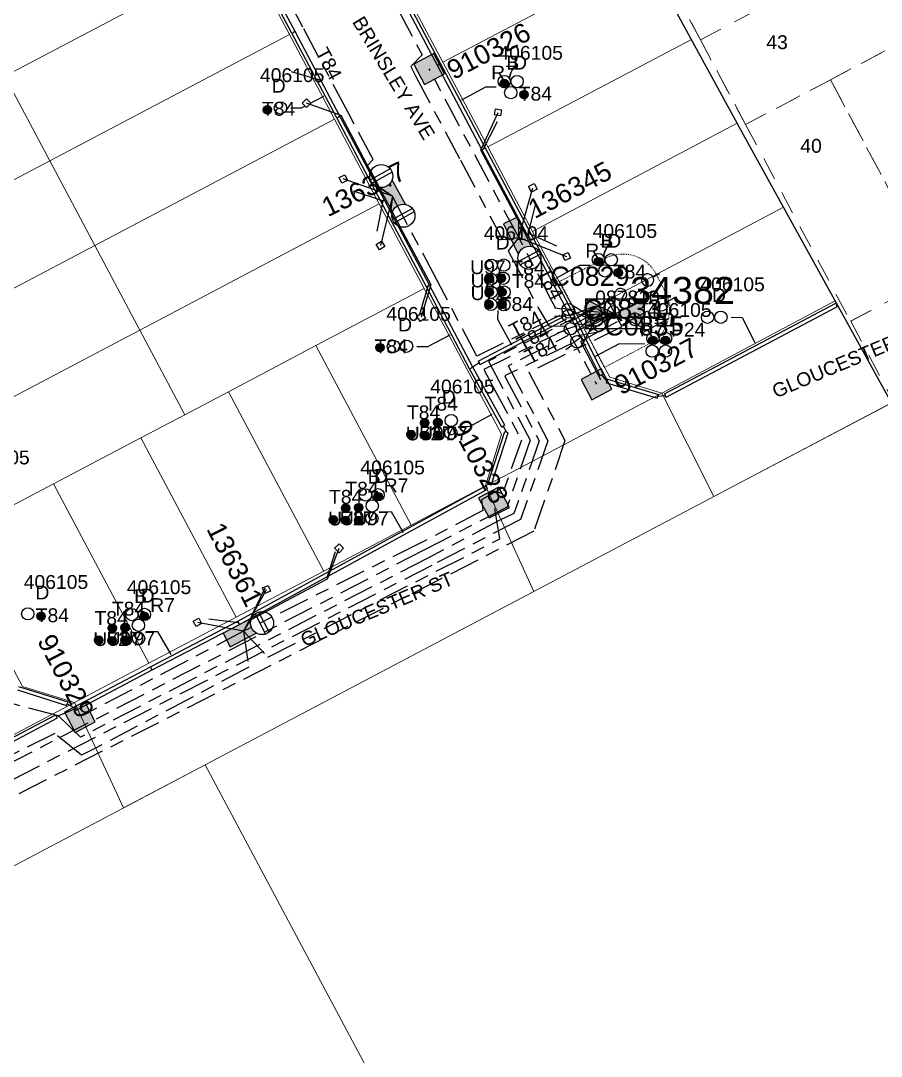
# Model space of a CAD drawing. Header units: metres. Extents: x 303173 to 305738, y 6269065 to 6269981.
# Drawn here: x 303459 to 303571.1, y 6269384 to 6269518.7 of the extents above; entities that cross this region are included whole.
import ezdxf
from ezdxf.enums import TextEntityAlignment as Align

# ---------------------------------------------------------------- set-up
doc = ezdxf.new("R2010")
doc.units = ezdxf.units.M
for name, pattern in [('Cable Exist UG', [8.2, 4, -1.2, 1.8, -1.2]), ('Dash', [5, 3, -2]), ('HIDDEN', [0.375, 0.25, -0.125]), ('HIDDEN2', [0.1875, 0.125, -0.0625])]:
    doc.linetypes.add(name, pattern=pattern)
for name, color, linetype, lineweight, transparency in [('Cadastre Developer_SP_EXT', 7, 'Continuous', 5, 0.7), ('Cadastre Land Parcels_SP_EXT', 7, 'Continuous', 5, 0.7), ('Cadastre Other Property_SP_EXT', 7, 'HIDDEN', 5, 0.7), ('Cadastre Roads_SP_EXT', 7, 'Continuous', 5, 0.7)]:
    doc.layers.add(name, color=color, linetype=linetype, lineweight=lineweight, transparency=transparency)
for name, color, linetype in [('Duct_SP_EXT', 7, 'Continuous'), ('Equip_HV_EXT', 7, 'Continuous'), ('Equip_LV_EXT', 7, 'Continuous'), ('Mains_HV_EXT', 7, 'Continuous'), ('Mains_LV_EXT', 7, 'Continuous'), ('Mains_LV_SL_EXT', 7, 'Continuous'), ('Services_SP_EXT', 7, 'Continuous'), ('Sub_SP_EXT', 7, 'Continuous'), ('SupportsUG_SP_LV_EXT', 7, 'Continuous'), ('SupportsUG_SP_LV_SL_EXT', 7, 'Continuous'), ('Trench_SP_EXT', 7, 'Continuous')]:
    doc.layers.add(name, color=color, linetype=linetype)
doc.layers.add('Features_HIDE', color=7, linetype='Continuous', plot=False)
doc.styles.add('COLUMN_LABEL', font='arial.ttf')
doc.styles.add('iecARIAL', font='arial.ttf', dxfattribs={"height": 2})
doc.styles.add('POLE_LABEL', font='arial.ttf')
doc.styles.get("Standard").update_dxf_attribs({"font": 'arial.ttf'})
doc.styles.add('SWITCH_LABEL', font='arial.ttf', dxfattribs={"height": 2.5})
doc.linetypes.add('Cable E UG', pattern='A,6,-0.5,["E",Standard,S=1.7,R=0,X=0.5,Y=-1],-2.9', length=9.4)

# ---------------------------------------------------------------- blocks, each defined once
blk = doc.blocks.new('SUB_PADMOUNT_EXT')
for points in [[(0, 0), (-3.84, 1.92), (-3.84, -1.92)], [(0, 0), (3.84, 1.92), (3.84, -1.92)]]:
    blk.add_hatch(color=256).paths.add_polyline_path(points)
for p, q in [((3.84, 1.92), (-3.84, -1.92)), ((-3.84, 1.92), (3.84, -1.92))]:
    blk.add_line(p, q)
blk.add_lwpolyline([(-3.84, -1.92), (3.84, -1.92), (3.84, 1.92), (-3.84, 1.92)], close=True)
for tag, height, flags, p in [('ASSET_NUM', 3.5, 8, (2, 2)), ('STREET_CODE', 0.2, 9, (1.5, 0)), ('CONSTRUCTED_VOLTAGE', 0.2, 9, (1.5, -0.2)), ('OPERATING_VOLTAGE', 0.2, 9, (1.5, -0.6)), ('ORIENTATION', 0.2, 9, (1.5, -0.8)), ('OWNED_BY', 0.2, 9, (1.5, -1)), ('OPERATED_BY', 0.2, 9, (1.5, -1.2)), ('NO_PHASES', 0.2, 9, (1.5, -0.4)), ('MAINTAINED_BY', 0.2, 9, (1.5, -1.4)), ('SECONDARY_VOLTAGE', 0.2, 9, (1.5, -1.6)), ('STATE', 0.2, 9, (1.5, -1.8)), ('SUBSTATION_TYPE', 0.2, 9, (1.5, -2.2)), ('PARENT', 0.2, 9, (1.5, -2)), ('USAGE', 0.2, 9, (1.5, -2.4)), ('LEGEND', 0.2, 9, (1.5, -2.6)), ('STREETNAME', 0.2, 9, (1.5, -3)), ('SUBURB', 0.2, 9, (1.5, -3.2)), ('Z', 0.2, 1, (1.5, -3.6)), ('LOCATION', 0.2, 9, (1.5, -2.8)), ('NOTES', 0.2, 9, (1.5, -3.4))]:
    blk.add_attdef(tag, text='', height=height, dxfattribs=dict(flags=flags)).set_placement(p, align=Align.MIDDLE_LEFT)
blk = doc.blocks.new('COLUMN_EXT')
blk.add_hatch(color=256).paths.add_polyline_path([(-1.49, 1.48), (-1.49, -1.49), (1.48, -1.49), (1.48, 1.48)])
blk.add_lwpolyline([(-1.49, -1.49), (1.48, -1.49), (1.48, 1.48), (-1.49, 1.48)], close=True)
for tag, height, style, flags, p in [('ASSET_NUM', 2.5, 'COLUMN_LABEL', 8, (2, 2)), ('STRUCTURE_PLANT_NUMBER', 0.2, 'POLE_LABEL', 9, (1.81, 0.03)), ('STREET_CODE', 0.2, 'COLUMN_LABEL', 9, (1.81, -0.2))]:
    blk.add_attdef(tag, text='', height=height, dxfattribs=dict(style=style, flags=flags)).set_placement(p, align=Align.MIDDLE_LEFT)
at = {"flags": 9}
for tag, p in [('COLUMN_TYPE', (1.81, -0.4)), ('OWNED_BY', (1.81, -0.6)), ('STATE', (1.81, -0.8)), ('USAGE', (1.81, -1)), ('LEGEND', (1.81, -1.2)), ('LOCATION', (1.81, -1.4)), ('STREETNAME', (1.81, -1.6)), ('SUBURB', (1.81, -1.8)), ('NOTES', (1.81, -2))]:
    blk.add_attdef(tag, text='', height=0.2, dxfattribs=at).set_placement(p, align=Align.MIDDLE_LEFT)
at = {"flags": 1}
blk.add_attdef('Z', (1.81, -2.35), '', height=0.2, dxfattribs=at)
blk = doc.blocks.new('PILLAR_EXT')
blk.add_hatch(color=256).paths.add_polyline_path([(-2.475, 0.99), (-2.475, -0.99), (2.475, -0.99), (2.475, 0.99)])
blk.add_lwpolyline([(-2.475, -0.99), (2.475, -0.99), (2.475, 0.99), (-2.475, 0.99)], close=True)
at = {"style": 'iecARIAL', "flags": 8}
blk.add_attdef('ASSET_NUM', (1.5, 3.5), '', height=2.5, dxfattribs=at)
for tag, p, flags in [('OWNED_BY', (0, -0.2), 9), ('STATE', (0, -0.4), 9), ('SUPPORT_TYPE', (0, -0.6), 9), ('USAGE', (0, -0.8), 9), ('LEGEND', (0, -1), 9), ('LOCATION', (0, -1.2), 9), ('NOTES', (0, -1.4), 9), ('STREETNAME', (0, -1.8), 9), ('SUBURB', (0, -2), 1), ('PARENT', (0, -1.6), 9)]:
    blk.add_attdef(tag, p, '', height=0.2, dxfattribs=dict(flags=flags))
blk = doc.blocks.new('DUCT_EXT')
blk.add_circle((0, 0.8), 0.8)
at = {"flags": 1}
blk.add_attdef('Z', (0, 0), '', height=0.2, dxfattribs=at)
at = {"flags": 9}
for tag, p in [('DUCT_CODE', (0, 0)), ('XSECT_TYPE', (0, -0.2)), ('STATE', (0, -0.6)), ('FB_REFERENCE', (0, -0.4)), ('NOTES', (0, -0.8))]:
    blk.add_attdef(tag, text='', height=0.2, dxfattribs=at).set_placement(p, align=Align.MIDDLE_LEFT)
blk = doc.blocks.new('CCP_EXT')
at = {"flags": 9}
for tag, p in [('LEGEND', (0, -1.4)), ('STATE', (0, -1.8)), ('LIFE_SUPPORT', (0, -1.6)), ('NOTES', (0, -2))]:
    blk.add_attdef(tag, text='', height=0.2, dxfattribs=at).set_placement(p, align=Align.MIDDLE_LEFT)
blk.add_wipeout([(0, 0.57), (0.57, 0), (0, -0.57), (-0.57, 0)])
blk.add_lwpolyline([(-0.57, 0), (0, 0.57), (0.57, 0), (0, -0.57), (-0.57, 0)])
at = {"flags": 1}
blk.add_attdef('Z', (0, 0), '', height=0.2, dxfattribs=at)
at = {"flags": 9}
for tag, p in [('CCP_TYPE', (0, 0)), ('CONSTRUCTED_VOLTAGE', (0, -0.2)), ('OPERATING_VOLTAGE', (0, -0.6)), ('ORIENTATION', (0, -0.8)), ('OWNED_BY', (0, -1)), ('NO_PHASES', (0, -0.4)), ('USAGE', (0, -1.2))]:
    blk.add_attdef(tag, text='', height=0.2, dxfattribs=at).set_placement(p, align=Align.MIDDLE_LEFT)
blk = doc.blocks.new('LV_UG_DFUSE_CLOSED_EXT')
for points in [[(1, 0), (0, 0)], [(5.04, 0.73), (2.16, -0.72)], [(5.05, -0.71), (2.16, 0.72)], [(6.2, 0.01), (7.2, 0.01)]]:
    blk.add_lwpolyline(points)
for centre in [(1.8, 0), (5.4, 0.01)]:
    blk.add_circle(centre, 0.8)
at = {"flags": 9}
for tag, p in [('ACTUAL_STATUS', (0, 0)), ('CONSTRUCTED_VOLTAGE', (0, -0.2)), ('OPERATING_VOLTAGE', (0, -0.6)), ('ORIENTATION', (0, -0.8)), ('STATE', (0, -1)), ('SWITCH_TYPE', (0, -1.2)), ('NO_PHASES', (0, -0.4)), ('USAGE', (0, -1.4)), ('NOTES', (0, -1.6))]:
    blk.add_attdef(tag, text='', height=0.2, dxfattribs=at).set_placement(p, align=Align.MIDDLE_LEFT)
at = {"flags": 1}
blk.add_attdef('Z', (0, 0), '', height=0.2, dxfattribs=at)
blk = doc.blocks.new('LV_UG_LINKS_CLOSED_EXT')
blk.add_wipeout([(-1.06, 1.06), (-1.18, 0.92), (-1.29, 0.76), (-1.37, 0.59), (-1.43, 0.42), (-1.48, 0.23), (-1.49, 0.05), (-1.49, -0.14), (-1.46, -0.33), (-1.41, -0.51), (-1.33, -0.68), (-1.24, -0.84), (-1.12, -0.99), (-0.99, -1.12), (-0.84, -1.24), (-0.68, -1.33), (-0.51, -1.41), (-0.33, -1.46), (-0.14, -1.49), (0.05, -1.49), (0.23, -1.48), (0.42, -1.43), (0.59, -1.37), (0.76, -1.29), (0.92, -1.18), (1.06, -1.06), (1.18, -0.92), (1.29, -0.76), (1.37, -0.59), (1.43, -0.42), (1.48, -0.23), (1.49, -0.05), (1.49, 0.14), (1.46, 0.33), (1.41, 0.51), (1.33, 0.68), (1.24, 0.84), (1.12, 0.99), (0.99, 1.12), (0.84, 1.24), (0.68, 1.33), (0.51, 1.41), (0.33, 1.46), (0.14, 1.49), (-0.05, 1.49), (-0.23, 1.48), (-0.42, 1.43), (-0.59, 1.37), (-0.76, 1.29), (-0.92, 1.18)])
for p, q in [((-0.25, -1.48), (-0.25, 1.48)), ((0.25, -1.48), (0.25, 1.48))]:
    blk.add_line(p, q)
blk.add_circle((0, 0), 1.5)
at = {"flags": 9}
for tag, p in [('ACTUAL_STATUS', (0, 0)), ('CONSTRUCTED_VOLTAGE', (0, -0.2)), ('OPERATING_VOLTAGE', (0, -0.6)), ('ORIENTATION', (0, -0.8)), ('STATE', (0, -1)), ('SWITCH_TYPE', (0, -1.2)), ('NO_PHASES', (0, -0.4)), ('USAGE', (0, -1.4)), ('NOTES', (0, -1.6))]:
    blk.add_attdef(tag, text='', height=0.2, dxfattribs=at).set_placement(p, align=Align.MIDDLE_LEFT)
at = {"flags": 1}
blk.add_attdef('Z', (0, 0), '', height=0.2, dxfattribs=at)
blk = doc.blocks.new('SWG_HOLEC_SU_EXT')
blk.add_line((1.8, -2), (5.8, -2))
for points in [[(1, 0), (0, 0)], [(6.6, 0), (7.6, 0)]]:
    blk.add_lwpolyline(points)
for points in [[(1.8, -0.8, 1), (1.8, 0.8, 1)], [(5.8, -0.8, 1), (5.8, 0.8, 1)]]:
    blk.add_lwpolyline(points, format="xyb", close=True)
at = {"style": 'SWITCH_LABEL', "flags": 8}
blk.add_attdef('ASSET_NUM', text='', height=2.5, rotation=179.9544, dxfattribs=at).set_placement((-2.4, 0), align=Align.MIDDLE_LEFT)
at = {"flags": 1}
blk.add_attdef('Z', (0, 0), '', height=0.2, dxfattribs=at)
at = {"flags": 9}
for tag, p in [('ACTUAL_STATUS', (0, -0.4)), ('CONSTRUCTED_VOLTAGE', (0, -0.6)), ('OPERATING_VOLTAGE', (0, -1)), ('ORIENTATION', (0, -1.2)), ('OWNED_BY', (0, -1.4)), ('NO_PHASES', (0, -0.8)), ('STATE', (0, -1.8)), ('SWITCH_TYPE', (0, -2)), ('STREETNAME', (0, -2.6)), ('PARENT', (0, -1.6)), ('USAGE', (0, -2.2)), ('LOCATION', (0, -2.4)), ('SUBURB', (0, -2.8)), ('NOTES', (0, -3))]:
    blk.add_attdef(tag, text='', height=0.2, dxfattribs=at).set_placement(p, align=Align.MIDDLE_LEFT)
at = {"style": 'SWITCH_LABEL', "flags": 9}
blk.add_attdef('STREET_CODE', text='', height=0.2, dxfattribs=at).set_placement((0, -0.2), align=Align.MIDDLE_LEFT)
blk = doc.blocks.new('CABLE_LARGE_EXT')
h = blk.add_hatch(color=256)
edge = h.paths.add_edge_path()
edge.add_arc((0, 0.55), 0.55, 0, 360)
blk.add_circle((0, 0.55), 0.55)
at = {"flags": 1}
blk.add_attdef('Z', (0, 0), '', height=0.2, dxfattribs=at)
at = {"flags": 9}
for tag, p in [('COND_CODE', (0, 0)), ('STATE', (0, -0.4)), ('XSECT_SIZE', (0, -0.6)), ('FB_REFERENCE', (0, -0.2)), ('NOTES', (0, -0.8))]:
    blk.add_attdef(tag, text='', height=0.2, dxfattribs=at).set_placement(p, align=Align.MIDDLE_LEFT)

msp = doc.modelspace()

# ---------------------------------------------------------------- linework, layer by layer
at = {"layer": 'Cadastre Developer_SP_EXT', "linetype": 'Dash'}
for points in [[(303575.24, 6269545.03), (303541.63, 6269527.25), (303547.52, 6269516.22), (303581.12, 6269534), (303575.24, 6269545.03)], [(303587, 6269522.97), (303581.12, 6269534), (303547.52, 6269516.22), (303553.4, 6269505.2), (303547.52, 6269516.22), (303541.63, 6269527.25), (303547.52, 6269516.22), (303553.4, 6269505.2), (303564.45, 6269511.04), (303575.5, 6269516.89), (303587, 6269522.97)], [(303575.5, 6269516.89), (303564.45, 6269511.04), (303578.1, 6269485.46), (303589.15, 6269491.3), (303575.5, 6269516.89)], [(303564.45, 6269511.04), (303553.4, 6269505.2), (303567.05, 6269479.61), (303578.1, 6269485.46), (303564.45, 6269511.04)], [(303574.58, 6269465.49), (303603.77, 6269480.93), (303610.54, 6269478.86), (303598.3, 6269501.8), (303596.24, 6269495.05), (303567.1, 6269479.63), (303574.58, 6269465.49)]]:
    msp.add_lwpolyline(points, close=True, dxfattribs=at)
at = {"layer": 'Cadastre Land Parcels_SP_EXT', "linetype": 'Continuous'}
for points in [[(303488.17, 6269527.93), (303482.32, 6269538.94), (303451.15, 6269522.53), (303457, 6269511.52), (303488.17, 6269527.93)], [(303540.37, 6269527.2), (303534.85, 6269537.28), (303534.43, 6269538.08), (303508.05, 6269524.5), (303513.98, 6269513.33), (303540.37, 6269527.2)], [(303494.02, 6269516.91), (303488.17, 6269527.93), (303457, 6269511.52), (303462.84, 6269500.5), (303494.02, 6269516.91)], [(303546.34, 6269516.29), (303540.37, 6269527.2), (303513.98, 6269513.33), (303519.83, 6269502.31), (303546.34, 6269516.29)], [(303499.87, 6269505.89), (303494.02, 6269516.91), (303462.84, 6269500.5), (303468.69, 6269489.48), (303499.87, 6269505.89)], [(303552.32, 6269505.37), (303546.34, 6269516.29), (303519.83, 6269502.31), (303525.68, 6269491.3), (303552.32, 6269505.37)], [(303462.84, 6269500.5), (303457, 6269511.52), (303425.83, 6269495.11), (303431.68, 6269484.09), (303462.84, 6269500.5)], [(303505.71, 6269494.88), (303499.87, 6269505.89), (303468.69, 6269489.48), (303474.54, 6269478.47), (303505.71, 6269494.88)], [(303558.32, 6269494.48), (303553.32, 6269503.54), (303552.32, 6269505.37), (303525.68, 6269491.3), (303531.53, 6269480.28), (303558.32, 6269494.48)], [(303468.69, 6269489.48), (303462.84, 6269500.5), (303431.68, 6269484.09), (303437.53, 6269473.07), (303468.69, 6269489.48)], [(303486.09, 6269470.45), (303497.48, 6269476.44), (303511.56, 6269483.86), (303505.71, 6269494.88), (303474.54, 6269478.47), (303480.39, 6269467.45), (303486.09, 6269470.45)], [(303565.05, 6269482.28), (303558.32, 6269494.48), (303531.53, 6269480.28), (303535.74, 6269472.35), (303542.49, 6269470.27), (303565.05, 6269482.28)], [(303474.54, 6269478.47), (303468.69, 6269489.48), (303437.53, 6269473.07), (303443.38, 6269462.06), (303474.54, 6269478.47)], [(303519.55, 6269458.18), (303521.62, 6269464.91), (303511.56, 6269483.86), (303497.48, 6269476.44), (303509.88, 6269453.09), (303519.55, 6269458.18)], [(303463.31, 6269458.45), (303474.7, 6269464.45), (303480.39, 6269467.45), (303474.54, 6269478.47), (303443.38, 6269462.06), (303449.23, 6269451.04), (303463.31, 6269458.45)], [(303509.88, 6269453.09), (303497.48, 6269476.44), (303486.09, 6269470.45), (303498.49, 6269447.09), (303509.88, 6269453.09)], [(303498.49, 6269447.09), (303486.09, 6269470.45), (303480.39, 6269467.45), (303474.7, 6269464.45), (303487.1, 6269441.1), (303498.49, 6269447.09)], [(303584.72, 6269446.49), (303579.81, 6269455.53), (303572.39, 6269468.98), (303483.05, 6269421.89), (303514.71, 6269362.5), (303544.65, 6269306.72), (303556.03, 6269308.71), (303588.09, 6269315.92), (303601.1, 6269322.77), (303616.26, 6269328.99), (303626.03, 6269331.21), (303638.71, 6269328.37), (303647.25, 6269331.32), (303584.72, 6269446.49)], [(303487.1, 6269441.1), (303474.7, 6269464.45), (303463.31, 6269458.45), (303475.71, 6269435.1), (303487.1, 6269441.1)], [(303475.71, 6269435.1), (303463.31, 6269458.45), (303449.23, 6269451.04), (303459.29, 6269432.09), (303466.05, 6269430.01), (303475.71, 6269435.1)], [(303514.71, 6269362.5), (303483.05, 6269421.89), (303393.33, 6269374.52), (303411.63, 6269339.98), (303437.97, 6269322.4), (303514.71, 6269362.5)]]:
    msp.add_lwpolyline(points, close=True, dxfattribs=at)
at = {"layer": 'Cadastre Roads_SP_EXT', "linetype": 'Continuous'}
for points in [[(303461.63, 6269427.68), (303466.05, 6269430.01), (303459.29, 6269432.09), (303449.23, 6269451.04), (303443.38, 6269462.06), (303437.53, 6269473.07), (303431.68, 6269484.09), (303425.83, 6269495.11), (303419.99, 6269506.12), (303414.14, 6269517.14), (303402.75, 6269538.58), (303388.85, 6269530.68), (303398.52, 6269512.52), (303404.47, 6269501.31), (303410.41, 6269490.12), (303416.35, 6269478.93), (303422.52, 6269467.31), (303428.46, 6269456.11), (303434.41, 6269444.92), (303440.72, 6269433.02), (303445.17, 6269424.65), (303443.09, 6269417.92), (303461.63, 6269427.68)], [(303571.7, 6269468.62), (303572.39, 6269468.98), (303572.31, 6269469.12), (303565.05, 6269482.28), (303542.49, 6269470.27), (303549.28, 6269456.8), (303571.7, 6269468.62)]]:
    msp.add_lwpolyline(points, close=True, dxfattribs=at)
at = {"layer": 'Duct_SP_EXT'}
for p, q in [((303494.33, 6269517.09), (303488.48, 6269528.1)), ((303494.76, 6269517.32), (303488.91, 6269528.33)), ((303507.31, 6269524.12), (303513.24, 6269512.95)), ((303507.73, 6269524.35), (303513.66, 6269513.18)), ((303494.33, 6269517.09), (303494.54, 6269517.2)), ((303494.76, 6269517.32), (303494.54, 6269517.2)), ((303513.24, 6269512.95), (303513.45, 6269513.07)), ((303513.24, 6269512.95), (303513.45, 6269513.07)), ((303513.24, 6269512.95), (303519.08, 6269501.94)), ((303513.66, 6269513.18), (303513.45, 6269513.07)), ((303513.66, 6269513.18), (303513.45, 6269513.07)), ((303513.66, 6269513.18), (303519.51, 6269502.17)), ((303500.18, 6269506.08), (303500.39, 6269506.19)), ((303500.6, 6269506.3), (303500.39, 6269506.19)), ((303519.51, 6269502.17), (303519.3, 6269502.05)), ((303519.08, 6269501.94), (303519.3, 6269502.05)), ((303524.92, 6269490.95), (303525.13, 6269491.06)), ((303524.92, 6269490.95), (303525.13, 6269491.06)), ((303525.34, 6269491.18), (303525.13, 6269491.06)), ((303525.34, 6269491.18), (303525.13, 6269491.06)), ((303511.85, 6269484.08), (303512.06, 6269484.19)), ((303512.27, 6269484.31), (303512.06, 6269484.19)), ((303542.84, 6269470.16), (303565.14, 6269481.97)), ((303565.14, 6269481.97), (303565.25, 6269481.76)), ((303543.06, 6269469.74), (303565.36, 6269481.55)), ((303565.36, 6269481.55), (303565.25, 6269481.76)), ((303518.61, 6269474.43), (303529.88, 6269480.34)), ((303518.84, 6269474), (303530.1, 6269479.91)), ((303529.88, 6269480.34), (303529.99, 6269480.12)), ((303530.1, 6269479.91), (303529.99, 6269480.12)), ((303530.75, 6269479.95), (303530.97, 6269480.05)), ((303530.75, 6269479.95), (303534.41, 6269472.54)), ((303530.76, 6269479.94), (303530.97, 6269480.05)), ((303531.18, 6269480.17), (303530.97, 6269480.05)), ((303531.18, 6269480.16), (303530.97, 6269480.05)), ((303531.18, 6269480.16), (303534.84, 6269472.75)), ((303518.61, 6269474.43), (303518.73, 6269474.22)), ((303518.84, 6269474), (303518.73, 6269474.22)), ((303517.46, 6269473.42), (303517.67, 6269473.53)), ((303517.46, 6269473.42), (303517.67, 6269473.53)), ((303521.65, 6269465.85), (303517.46, 6269473.42)), ((303517.88, 6269473.65), (303517.67, 6269473.53)), ((303517.88, 6269473.64), (303517.67, 6269473.53)), ((303522.07, 6269466.08), (303517.88, 6269473.65)), ((303534.41, 6269472.54), (303534.63, 6269472.65)), ((303534.84, 6269472.75), (303534.63, 6269472.65)), ((303535.28, 6269471.6), (303535.35, 6269471.83)), ((303535.28, 6269471.6), (303541.92, 6269469.62)), ((303535.41, 6269472.06), (303535.35, 6269471.83)), ((303535.41, 6269472.06), (303542.06, 6269470.08)), ((303541.92, 6269469.62), (303541.99, 6269469.85)), ((303542.06, 6269470.08), (303541.99, 6269469.85)), ((303542.84, 6269470.16), (303542.95, 6269469.95)), ((303543.06, 6269469.74), (303542.95, 6269469.95)), ((303521.65, 6269465.85), (303521.86, 6269465.96)), ((303522.07, 6269466.08), (303521.86, 6269465.96)), ((303519.84, 6269458.42), (303522.04, 6269465.26)), ((303520.29, 6269458.28), (303522.49, 6269465.11)), ((303522.04, 6269465.26), (303522.26, 6269465.19)), ((303522.49, 6269465.11), (303522.26, 6269465.19)), ((303519.59, 6269458.19), (303519.71, 6269457.98)), ((303519.82, 6269457.76), (303519.71, 6269457.98)), ((303519.84, 6269458.42), (303520.07, 6269458.35)), ((303520.29, 6269458.28), (303520.07, 6269458.35)), ((303487.29, 6269440.59), (303487.41, 6269440.37)), ((303487.3, 6269440.59), (303487.41, 6269440.37)), ((303487.52, 6269440.16), (303487.41, 6269440.37)), ((303487.52, 6269440.16), (303487.41, 6269440.37)), ((303466.05, 6269429.43), (303475.92, 6269434.66)), ((303466.27, 6269429.01), (303476.15, 6269434.24)), ((303475.92, 6269434.66), (303476.04, 6269434.45)), ((303476.15, 6269434.24), (303476.04, 6269434.45)), ((303458.77, 6269432.09), (303465.16, 6269430.08)), ((303458.63, 6269431.63), (303465.01, 6269429.62)), ((303465.01, 6269429.62), (303465.08, 6269429.85)), ((303465.16, 6269430.08), (303465.08, 6269429.85)), ((303466.05, 6269429.43), (303466.16, 6269429.22)), ((303444.64, 6269418.41), (303463.6, 6269428.41)), ((303444.86, 6269417.98), (303463.82, 6269427.99)), ((303463.6, 6269428.41), (303463.71, 6269428.2)), ((303463.82, 6269427.99), (303463.71, 6269428.2)), ((303466.27, 6269429.01), (303466.16, 6269429.22))]:
    msp.add_line(p, q, dxfattribs=at)
for points in [[(303494.19, 6269507.37), (303495.6, 6269507.37), (303498.51, 6269508.92)], [(303520.93, 6269510.07), (303519.54, 6269510.06), (303516.42, 6269508.37)], [(303533.19, 6269486.88), (303531.8, 6269486.89), (303528.68, 6269485.19)], [(303521.13, 6269481.02), (303521.11, 6269479.87), (303522.95, 6269476.53)], [(303551.52, 6269480.13), (303552.94, 6269480.12), (303554.62, 6269476.87)], [(303510.62, 6269476.33), (303512.03, 6269476.33), (303514.95, 6269477.85)], [(303540.27, 6269476.64), (303536.95, 6269476.67), (303533.8, 6269475.03)], [(303516.15, 6269465.93), (303517.54, 6269465.95), (303520.43, 6269467.54)], [(303505.87, 6269454.81), (303507.25, 6269454.86), (303508.84, 6269452.14)], [(303475.44, 6269439.26), (303476.85, 6269439.25), (303478.57, 6269436.24)]]:
    msp.add_lwpolyline(points, dxfattribs=at)
at = {"layer": 'Features_HIDE', "linetype": 'Continuous'}
msp.add_lwpolyline([(303757.69, 6269549.63), (303713.94, 6269631.65), (303534.84, 6269537.28), (303553.32, 6269503.54), (303572.31, 6269469.12), (303572.39, 6269468.98), (303579.81, 6269455.53), (303676.48, 6269506.69), (303757.69, 6269549.63)], close=True, dxfattribs=at)
at = {"layer": 'Mains_HV_EXT', "linetype": 'Cable E UG'}
for points in [[(303536.7, 6269479.56), (303531.9, 6269476.99), (303531.9, 6269476.99), (303532.78, 6269475.31)], [(303532.78, 6269475.31), (303534.5, 6269472.04)]]:
    msp.add_lwpolyline(points, dxfattribs=at)
at = {"layer": 'Trench_SP_EXT', "linetype": 'Cable Exist UG'}
for points in [[(303498.15, 6269510.96), (303493.86, 6269512.21)], [(303525.13, 6269491.06), (303526.22, 6269495.51)], [(303529.99, 6269480.12), (303530.97, 6269480.05)], [(303533.39, 6269480.51), (303531.35, 6269479.33)], [(303518.73, 6269474.22), (303517.67, 6269473.53)], [(303534.63, 6269472.65), (303535.35, 6269471.83)], [(303541.99, 6269469.85), (303542.95, 6269469.95)], [(303521.86, 6269465.96), (303522.26, 6269465.19)], [(303487.41, 6269440.37), (303483.55, 6269440.83)], [(303465.08, 6269429.85), (303466.16, 6269429.22)], [(303463.71, 6269428.2), (303466.16, 6269429.22)]]:
    msp.add_lwpolyline(points, dxfattribs=at)

# ---------------------------------------------------------------- block references
at = {"layer": 'Duct_SP_EXT'}
for name, p in [('DUCT_EXT', (303521.99, 6269510.01)), ('DUCT_EXT', (303523.65, 6269510.01)), ('CABLE_LARGE_EXT', (303521.99, 6269510.01)), ('DUCT_EXT', (303522.83, 6269508.56)), ('CABLE_LARGE_EXT', (303524.56, 6269508.56)), ('CABLE_LARGE_EXT', (303491.15, 6269506.58)), ('DUCT_EXT', (303492.85, 6269506.57)), ('DUCT_EXT', (303534.25, 6269486.83)), ('CABLE_LARGE_EXT', (303534.25, 6269486.83)), ('DUCT_EXT', (303535.91, 6269486.82)), ('DUCT_EXT', (303535.09, 6269485.37)), ('CABLE_LARGE_EXT', (303536.82, 6269485.38)), ('DUCT_EXT', (303548.45, 6269479.33)), ('DUCT_EXT', (303550.18, 6269479.33)), ('DUCT_EXT', (303541.33, 6269476.58)), ('DUCT_EXT', (303542.98, 6269476.58)), ('CABLE_LARGE_EXT', (303505.8, 6269475.63)), ('DUCT_EXT', (303507.55, 6269475.55)), ('DUCT_EXT', (303509.27, 6269475.56)), ('DUCT_EXT', (303541.24, 6269474.93)), ('CABLE_LARGE_EXT', (303541.33, 6269476.58)), ('DUCT_EXT', (303542.97, 6269474.93)), ('CABLE_LARGE_EXT', (303542.98, 6269476.58)), ('DUCT_EXT', (303515.09, 6269465.9)), ('CABLE_LARGE_EXT', (303511.64, 6269465.83)), ('CABLE_LARGE_EXT', (303513.34, 6269465.89)), ('DUCT_EXT', (303515.05, 6269464.27)), ('CABLE_LARGE_EXT', (303509.86, 6269464.32)), ('CABLE_LARGE_EXT', (303511.6, 6269464.23)), ('CABLE_LARGE_EXT', (303513.33, 6269464.25)), ('DUCT_EXT', (303503.92, 6269456.21)), ('DUCT_EXT', (303505.57, 6269456.24)), ('DUCT_EXT', (303504.8, 6269454.79)), ('CABLE_LARGE_EXT', (303505.57, 6269456.24)), ('CABLE_LARGE_EXT', (303501.34, 6269454.74)), ('CABLE_LARGE_EXT', (303503.04, 6269454.81)), ('CABLE_LARGE_EXT', (303499.75, 6269453.24)), ('CABLE_LARGE_EXT', (303501.3, 6269453.16)), ('CABLE_LARGE_EXT', (303503.04, 6269453.15)), ('DUCT_EXT', (303504.76, 6269453.16)), ('DUCT_EXT', (303459.97, 6269440.74)), ('CABLE_LARGE_EXT', (303461.7, 6269440.67)), ('DUCT_EXT', (303473.51, 6269440.64)), ('DUCT_EXT', (303475.15, 6269440.67)), ('CABLE_LARGE_EXT', (303475.15, 6269440.67)), ('CABLE_LARGE_EXT', (303470.96, 6269439.12)), ('CABLE_LARGE_EXT', (303472.64, 6269439.22)), ('DUCT_EXT', (303474.37, 6269439.25)), ('DUCT_EXT', (303474.4, 6269437.53)), ('CABLE_LARGE_EXT', (303469.2, 6269437.56)), ('CABLE_LARGE_EXT', (303470.92, 6269437.51)), ('CABLE_LARGE_EXT', (303472.63, 6269437.57))]:
    msp.add_blockref(name, p, dxfattribs=at)
for name, p, rotation in [('DUCT_EXT', (303519.48, 6269486.9), 269.9999999999998), ('DUCT_EXT', (303521.12, 6269486.92), 269.9999999999998), ('DUCT_EXT', (303521.06, 6269485.21), 269.9677887860276), ('DUCT_EXT', (303519.42, 6269485.09), 269.9677887860276), ('CABLE_LARGE_EXT', (303519.44, 6269485.08), 269.8191414589851), ('CABLE_LARGE_EXT', (303521.06, 6269485.21), 269.8191414589851), ('DUCT_EXT', (303519.49, 6269483.39), 269.9677887860276), ('CABLE_LARGE_EXT', (303519.5, 6269483.38), 269.8191414589851), ('CABLE_LARGE_EXT', (303521.14, 6269483.4), 269.8191414589851), ('DUCT_EXT', (303521.16, 6269483.41), 269.9677887860276), ('DUCT_EXT', (303519.45, 6269481.8), 269.9677887860276), ('CABLE_LARGE_EXT', (303519.45, 6269481.8), 269.8191414589851), ('CABLE_LARGE_EXT', (303521.13, 6269481.79), 269.8191414589851), ('DUCT_EXT', (303521.15, 6269481.76), 269.9677887860276)]:
    msp.add_blockref(name, p, dxfattribs=dict(at, rotation=rotation))
at = {"layer": 'Equip_HV_EXT'}
ref = msp.add_blockref('SWG_HOLEC_SU_EXT', (303534.62, 6269479.95), dxfattribs=dict(at, rotation=28.44964032264608))
ref.add_attrib('ASSET_NUM', 'C0833', dxfattribs={"layer": '0', "height": 2.5, "style": 'SWITCH_LABEL'}).set_placement((303532.22, 6269481.2), align=Align.MIDDLE_LEFT)
ref = msp.add_blockref('SWG_HOLEC_SU_EXT', (303537.42, 6269479.01), dxfattribs=dict(at, rotation=28.63074418947294))
ref.add_attrib('ASSET_NUM', 'C0835', dxfattribs={"layer": '0', "height": 2.5, "style": 'SWITCH_LABEL'}).set_placement((303535.02, 6269480.26), align=Align.TOP_LEFT)
at = {"layer": 'Equip_LV_EXT'}
for p, rotation in [((303535.69, 6269480.62), 174.5089188050612), ((303535.7, 6269480.53), 182.1192729897822), ((303535.72, 6269480.32), 198.0653884209011), ((303535.8, 6269480.13), 216.0000000683129)]:
    msp.add_blockref('LV_UG_DFUSE_CLOSED_EXT', p, dxfattribs=dict(at, rotation=rotation))
at = {"layer": 'Sub_SP_EXT'}
ref = msp.add_blockref('SUB_PADMOUNT_EXT', (303536.39, 6269480.58), dxfattribs=at)
ref.add_attrib('ASSET_NUM', '34382', dxfattribs={"layer": '0', "height": 3.5}).set_placement((303538.39, 6269480.83), align=Align.BOTTOM_LEFT)
at = {"layer": 'SupportsUG_SP_LV_EXT'}
ref = msp.add_blockref('PILLAR_EXT', (303507.43, 6269495.9), dxfattribs=dict(at, rotation=119.0297177626939))
ref.add_attrib('ASSET_NUM', '136347', dxfattribs={"layer": '0', "height": 2.5, "rotation": 26.1629, "style": 'iecARIAL'}).set_placement((303508.93, 6269499.4), align=Align.MIDDLE_RIGHT)
ref = msp.add_blockref('PILLAR_EXT', (303523.87, 6269490.5), dxfattribs=dict(at, rotation=295.9761852483843))
ref.add_attrib('ASSET_NUM', '136345', dxfattribs={"layer": '0', "height": 2.5, "rotation": 27.9109, "style": 'iecARIAL'}).set_placement((303525.37, 6269494), align=Align.MIDDLE_LEFT)
ref = msp.add_blockref('PILLAR_EXT', (303488.06, 6269439.28), dxfattribs=dict(at, rotation=27.58400081401352))
ref.add_attrib('ASSET_NUM', '136361', dxfattribs={"layer": '0', "height": 2.5, "rotation": 296.8918, "style": 'iecARIAL'}).set_placement((303489.56, 6269442.78), align=Align.MIDDLE_RIGHT)
at = {"layer": 'SupportsUG_SP_LV_SL_EXT'}
ref = msp.add_blockref('COLUMN_EXT', (303512.21, 6269512.44), dxfattribs=dict(at, rotation=117.750250718401))
ref.add_attrib('ASSET_NUM', '910326', dxfattribs={"layer": '0', "height": 2.5, "rotation": 27.7503, "style": 'COLUMN_LABEL'}).set_placement((303514.21, 6269513.19), align=Align.TOP_LEFT)
ref = msp.add_blockref('COLUMN_EXT', (303533.99, 6269471.41), dxfattribs=dict(at, rotation=117.7500792166648))
ref.add_attrib('ASSET_NUM', '910327', dxfattribs={"layer": '0', "height": 2.5, "rotation": 27.7501, "style": 'COLUMN_LABEL'}).set_placement((303535.99, 6269472.16), align=Align.TOP_LEFT)
ref = msp.add_blockref('COLUMN_EXT', (303520.65, 6269456.01), dxfattribs=dict(at, rotation=207.55720483763))
ref.add_attrib('ASSET_NUM', '910328', dxfattribs={"layer": '0', "height": 2.5, "rotation": 297.5572, "style": 'COLUMN_LABEL'}).set_placement((303522.65, 6269456.76), align=Align.TOP_RIGHT)
ref = msp.add_blockref('COLUMN_EXT', (303466.75, 6269428.12), dxfattribs=dict(at, rotation=27.55723073412567))
ref.add_attrib('ASSET_NUM', '910329', dxfattribs={"layer": '0', "height": 2.5, "rotation": 297.5572, "style": 'COLUMN_LABEL'}).set_placement((303468.75, 6269428.87), align=Align.TOP_RIGHT)

# ---------------------------------------------------------------- texts
at = {"layer": 'Cadastre Developer_SP_EXT'}
for s, p in [('43', (303556.1, 6269515.03)), ('40', (303560.52, 6269501.54))]:
    msp.add_text(s, height=1.8, dxfattribs=at).set_placement(p)
at = {"layer": 'Cadastre Other Property_SP_EXT'}
msp.add_text('087810', height=1.8, dxfattribs=at).set_placement((303533.82, 6269481.81))
at = {"layer": 'Cadastre Roads_SP_EXT'}
for s, rotation, p in [('BRINSLEY AVE', 301.132, (303502.14, 6269518.58)), ('GLOUCESTER ST', 22.731, (303557.33, 6269469.57)), ('GLOUCESTER ST', 22.7065, (303495.95, 6269437.22))]:
    msp.add_text(s, height=1.8, rotation=rotation, dxfattribs=at).set_placement(p)
at = {"layer": 'Duct_SP_EXT'}
for s, p in [('406105', (303521.23, 6269513.64)), ('R7', (303520.28, 6269511.08)), ('B', (303522.26, 6269512.37)), ('D', (303523.13, 6269512.37)), ('406105', (303490.19, 6269510.74)), ('D', (303491.72, 6269509.36)), ('T84', (303523.87, 6269508.33)), ('T84', (303490.45, 6269506.36)), ('406104', (303519.32, 6269490.17)), ('406105', (303533.49, 6269490.46)), ('D', (303520.87, 6269488.95)), ('B', (303534.52, 6269489.18)), ('D', (303535.39, 6269489.19)), ('R7', (303532.54, 6269487.91)), ('U97', (303517.55, 6269485.75)), ('T84', (303536.12, 6269485.18)), ('U97', (303517.61, 6269484.02)), ('406105', (303547.51, 6269483.52)), ('U72', (303517.6, 6269482.36)), ('D', (303549.04, 6269482.13)), ('T84', (303521.4, 6269480.95)), ('406105', (303540.58, 6269480.18)), ('406105', (303506.64, 6269479.67)), ('B', (303541.6, 6269478.92)), ('D', (303542.47, 6269478.93)), ('D', (303508.17, 6269478.29)), ('R7', (303539.62, 6269477.65)), ('P24', (303543.69, 6269477.62)), ('T84', (303505.1, 6269475.44)), ('406105', (303512.35, 6269470.22)), ('T84', (303511.61, 6269467.98)), ('D', (303513.86, 6269468.88)), ('T84', (303509.31, 6269466.86)), ('U72', (303509.16, 6269464.11)), ('U97', (303510.9, 6269464.12)), ('U97', (303512.62, 6269464.14)), ('406105', (303451.83, 6269460.99)), ('406105', (303503.26, 6269459.69)), ('D', (303505.06, 6269458.57)), ('B', (303504.22, 6269458.5)), ('R7', (303506.3, 6269457.37)), ('T84', (303499.17, 6269455.86)), ('T84', (303501.3, 6269456.92)), ('U72', (303499.05, 6269453.04)), ('U97', (303500.59, 6269453.06)), ('U97', (303502.33, 6269453.06)), ('406105', (303459.44, 6269444.79)), ('406105', (303472.86, 6269444.11)), ('D', (303460.96, 6269443.42)), ('B', (303473.81, 6269442.93)), ('D', (303474.65, 6269443)), ('T84', (303470.91, 6269441.31)), ('R7', (303475.9, 6269441.78)), ('T84', (303461, 6269440.46)), ('T84', (303468.65, 6269440.1)), ('U72', (303468.5, 6269437.35)), ('U97', (303470.22, 6269437.39)), ('U97', (303471.93, 6269437.45))]:
    msp.add_text(s, height=1.8, dxfattribs=at).set_placement(p)
at = {"layer": 'Features_HIDE'}
for rotation, p in [(297.7502, (303497.34, 6269514.63)), (27.7517, (303523.25, 6269477.45)), (27.7517, (303524.22, 6269475.74)), (27.7517, (303525.26, 6269474.08))]:
    msp.add_text('T84', height=1.8, rotation=rotation, dxfattribs=at).set_placement(p)

# ---------------------------------------------------------------- next in the draw order: block references
at = {"layer": 'Services_SP_EXT'}
for p in [(303496.25, 6269507.99), (303500.48, 6269450.07)]:
    msp.add_blockref('CCP_EXT', p, dxfattribs=at)
for p, rotation in [((303521.18, 6269506.79), 36.00000006831309), ((303501.04, 6269498.13), 341.0297176532753), ((303525.71, 6269496.98), 253.9761852453727), ((303505.87, 6269489.48), 77.02971756225902), ((303530.08, 6269488.04), 157.976185295869), ((303511.17, 6269480.15), 75.12771181343325), ((303491.05, 6269444.7), 247.031842268962), ((303482.05, 6269440.43), 343.0318422093953)]:
    msp.add_blockref('CCP_EXT', p, dxfattribs=dict(at, rotation=rotation))

# ---------------------------------------------------------------- next in the draw order: linework, layer by layer
at = {"layer": 'Cadastre Other Property_SP_EXT', "linetype": 'HIDDEN2'}
msp.add_lwpolyline([(303529.22, 6269484.81), (303535.01, 6269473.6), (303541.69, 6269477.13), (303541.69, 6269477.13, 0.294739), (303543.24, 6269482.86), (303543.24, 6269482.86), (303541.75, 6269485.77), (303541.75, 6269485.77, 0.402066), (303535.3, 6269487.88), (303535.3, 6269487.88), (303529.22, 6269484.81)], format="xyb", close=True, dxfattribs=at)
at = {"layer": 'Cadastre Roads_SP_EXT', "linetype": 'Continuous'}
for points in [[(303523.96, 6269460.51), (303542.49, 6269470.27), (303535.74, 6269472.35), (303531.53, 6269480.28), (303525.68, 6269491.3), (303519.83, 6269502.31), (303513.98, 6269513.33), (303508.05, 6269524.5), (303502.15, 6269535.61), (303496.31, 6269546.62), (303490.46, 6269557.64), (303484.61, 6269568.66), (303480.09, 6269577.16), (303465.09, 6269571.4), (303476.47, 6269549.96), (303482.32, 6269538.94), (303488.17, 6269527.93), (303494.02, 6269516.91), (303499.87, 6269505.89), (303505.71, 6269494.88), (303511.56, 6269483.86), (303521.62, 6269464.91), (303519.55, 6269458.18), (303523.96, 6269460.51)], [(303483.05, 6269421.89), (303525.82, 6269444.43), (303519.55, 6269458.18), (303509.88, 6269453.09), (303498.49, 6269447.09), (303487.1, 6269441.1), (303475.71, 6269435.1), (303466.05, 6269430.01), (303472.42, 6269416.28), (303483.05, 6269421.89)]]:
    msp.add_lwpolyline(points, close=True, dxfattribs=at)
at = {"layer": 'Duct_SP_EXT'}
for p, q in [((303500.18, 6269506.08), (303494.33, 6269517.09)), ((303500.6, 6269506.3), (303494.76, 6269517.32)), ((303519.51, 6269502.17), (303525.34, 6269491.18)), ((303519.08, 6269501.94), (303524.92, 6269490.95)), ((303517.46, 6269473.42), (303511.85, 6269484.08)), ((303517.88, 6269473.64), (303512.27, 6269484.31)), ((303475.92, 6269434.66), (303487.3, 6269440.59)), ((303476.15, 6269434.24), (303487.52, 6269440.16))]:
    msp.add_line(p, q, dxfattribs=at)
at = {"layer": 'Trench_SP_EXT', "linetype": 'Cable Exist UG'}
for points in [[(303519.3, 6269502.05), (303521.3, 6269506.04)], [(303506.17, 6269495.28), (303501.71, 6269496.76)], [(303506.17, 6269495.28), (303505.2, 6269490.42)], [(303525.13, 6269491.06), (303529.36, 6269489.19)], [(303512.06, 6269484.19), (303510.85, 6269480.1)], [(303498.98, 6269446.41), (303500, 6269449.66)], [(303489.19, 6269441.4), (303490.85, 6269444.91)]]:
    msp.add_lwpolyline(points, dxfattribs=at)

# ---------------------------------------------------------------- next in the draw order: block references
at = {"layer": 'Equip_HV_EXT'}
ref = msp.add_blockref('SWG_HOLEC_SU_EXT', (303535.54, 6269482.22), dxfattribs=dict(at, rotation=28.50648695596827))
ref.add_attrib('ASSET_NUM', 'C0829', dxfattribs={"layer": '0', "height": 2.5, "style": 'SWITCH_LABEL'}).set_placement((303533.14, 6269483.47), align=Align.BOTTOM_CENTER)

# ---------------------------------------------------------------- next in the draw order: block references
at = {"layer": 'Equip_LV_EXT'}
for p, rotation in [((303505.98, 6269498.51), 119.0297177626939), ((303508.86, 6269493.34), 119.0297177626939), ((303525.26, 6269487.87), 117.7499631284632), ((303490.46, 6269440.34), 207.5572885075764)]:
    msp.add_blockref('LV_UG_LINKS_CLOSED_EXT', p, dxfattribs=dict(at, rotation=rotation))

# ---------------------------------------------------------------- next in the draw order: linework, layer by layer
at = {"layer": 'Duct_SP_EXT'}
for p, q in [((303506.38, 6269495.39), (303500.6, 6269506.3)), ((303505.95, 6269495.17), (303500.18, 6269506.08)), ((303506.38, 6269495.39), (303506.17, 6269495.28)), ((303506.38, 6269495.39), (303506.17, 6269495.28)), ((303512.27, 6269484.31), (303506.38, 6269495.39)), ((303505.95, 6269495.17), (303506.17, 6269495.28)), ((303505.95, 6269495.17), (303506.17, 6269495.28)), ((303511.85, 6269484.08), (303505.95, 6269495.17)), ((303524.92, 6269490.95), (303530.76, 6269479.94)), ((303525.34, 6269491.18), (303531.18, 6269480.17)), ((303487.29, 6269440.59), (303519.59, 6269458.19)), ((303487.52, 6269440.16), (303519.82, 6269457.76))]:
    msp.add_line(p, q, dxfattribs=at)
at = {"layer": 'Mains_HV_EXT', "linetype": 'Cable Exist UG'}
for points in [[(303536.39, 6269480.58), (303535.54, 6269482.22), (303519.93, 6269474.42), (303519.93, 6269474.42), (303525.37, 6269464.13), (303522.35, 6269455.43), (303511.53, 6269449.82), (303444.43, 6269415.28), (303444.43, 6269415.28), (303418.51, 6269401.62), (303391.65, 6269387.44), (303382.17, 6269389.85), (303381.17, 6269391.7)], [(303536.39, 6269480.58), (303534.92, 6269480.11), (303534.92, 6269480.11), (303522.51, 6269473.8), (303527.65, 6269464.06), (303524.11, 6269453.82), (303512.55, 6269447.85), (303445.35, 6269413.52), (303419.41, 6269399.85), (303391.85, 6269385.31), (303381.12, 6269387.76), (303389.15, 6269371.63)], [(303536.39, 6269480.58), (303537.27, 6269478.89), (303537.27, 6269478.89), (303525.2, 6269472.97), (303529.89, 6269464.08), (303525.84, 6269452.28), (303513.52, 6269445.97), (303446.27, 6269411.75), (303420.33, 6269398.08), (303392.04, 6269383.15), (303384.77, 6269384.73), (303390.7, 6269373.21), (303390.7, 6269373.21), (303396.54, 6269362.02), (303396.53, 6269359.94)]]:
    msp.add_lwpolyline(points, dxfattribs=at)
at = {"layer": 'Mains_LV_EXT', "linetype": 'Cable Exist UG'}
for points in [[(303507.43, 6269495.9), (303505.74, 6269497.04), (303504.2, 6269499.9), (303504.91, 6269500.67), (303504.91, 6269500.67), (303501.61, 6269506.88), (303495.77, 6269517.9), (303489.93, 6269528.88), (303484.09, 6269539.87)], [(303500.4, 6269534.69), (303511.29, 6269514.28), (303509.81, 6269512.77), (303509.81, 6269512.77), (303510.44, 6269511.56), (303516.27, 6269500.59), (303521.74, 6269490.27), (303523.87, 6269490.5)], [(303536.39, 6269480.58), (303529.21, 6269480.37), (303518.41, 6269475.08), (303518.41, 6269475.08), (303513.24, 6269484.93), (303507.43, 6269495.9)], [(303536.39, 6269480.58), (303528.66, 6269481.37), (303528.66, 6269481.37), (303528.2, 6269482.23), (303523.87, 6269490.5)], [(303536.39, 6269480.58), (303531.05, 6269476.87), (303531.05, 6269476.87), (303522.04, 6269472.51), (303522.3, 6269472.02), (303526.53, 6269464.05), (303523.25, 6269454.59), (303521.34, 6269453.67), (303512.06, 6269448.79), (303489.2, 6269437.06), (303466.83, 6269425.49), (303463.97, 6269428.28), (303463.97, 6269428.28), (303458.18, 6269429.78), (303447.42, 6269450.15), (303441.54, 6269461.22)], [(303536.39, 6269480.58), (303530.14, 6269478.59), (303530.14, 6269478.59), (303519.33, 6269473.34), (303520.52, 6269471.13), (303520.52, 6269471.13), (303524.23, 6269464.16), (303521.76, 6269457.17), (303520.93, 6269457.45), (303519.02, 6269456.37), (303519.18, 6269454.99), (303511.06, 6269450.74), (303488.06, 6269439.28)], [(303488.06, 6269439.28), (303488.73, 6269434.58), (303488.73, 6269434.58), (303468.8, 6269424.08), (303466.94, 6269423.13), (303463.48, 6269425.99), (303463.48, 6269425.99), (303443.97, 6269416.17), (303419.81, 6269403.43), (303419.96, 6269401.24), (303419.96, 6269401.24), (303391.75, 6269386.38), (303381.35, 6269388.96), (303379.91, 6269391.4), (303381.22, 6269393.12), (303381.22, 6269393.12), (303377.57, 6269399.49), (303371.43, 6269411.5)]]:
    msp.add_lwpolyline(points, dxfattribs=at)
at = {"layer": 'Mains_LV_SL_EXT', "linetype": 'Cable Exist UG'}
for points in [[(303523.87, 6269490.5), (303512.21, 6269512.44)], [(303523.87, 6269490.5), (303522.49, 6269488.78), (303522.49, 6269488.78), (303526.42, 6269481.34), (303527.84, 6269478.98), (303529.92, 6269479.02), (303529.92, 6269479.02), (303533.99, 6269471.41)], [(303488.06, 6269439.28), (303491.23, 6269435.89), (303491.23, 6269435.89), (303521.4, 6269451.29), (303520.65, 6269456.01)], [(303488.06, 6269439.28), (303466.75, 6269428.12)]]:
    msp.add_lwpolyline(points, dxfattribs=at)
at = {"layer": 'Services_SP_EXT'}
for points in [[(303507.43, 6269495.9), (303505.76, 6269496.94), (303505.76, 6269496.94), (303500.74, 6269506.38), (303496.25, 6269507.99)], [(303523.87, 6269490.5), (303523.89, 6269492.6), (303523.89, 6269492.6), (303518.94, 6269501.87), (303521.18, 6269506.79)], [(303507.43, 6269495.9), (303501.04, 6269498.13)], [(303523.87, 6269490.5), (303525.71, 6269496.98)], [(303507.43, 6269495.9), (303505.87, 6269489.48)], [(303507.43, 6269495.9), (303507.24, 6269494.12), (303507.24, 6269494.12), (303512.41, 6269484.39), (303511.17, 6269480.15)], [(303523.87, 6269490.5), (303530.08, 6269488.04)], [(303488.06, 6269439.28), (303489.06, 6269440.8), (303489.06, 6269440.8), (303499, 6269446.1), (303500.48, 6269450.07)], [(303488.06, 6269439.28), (303491.05, 6269444.7)], [(303488.06, 6269439.28), (303482.05, 6269440.43)]]:
    msp.add_lwpolyline(points, dxfattribs=at)

# ---------------------------------------------------------------- next in the draw order: texts
at = {"layer": 'Duct_SP_EXT'}
for p in [(303522.92, 6269485.69), (303522.97, 6269483.96)]:
    msp.add_text('T84', height=1.8, dxfattribs=at).set_placement(p)
at = {"layer": 'Features_HIDE'}
msp.add_text('T84', height=1.8, rotation=297.5376, dxfattribs=at).set_placement((303526.22, 6269486.02))

doc.saveas('drawing.dxf')
